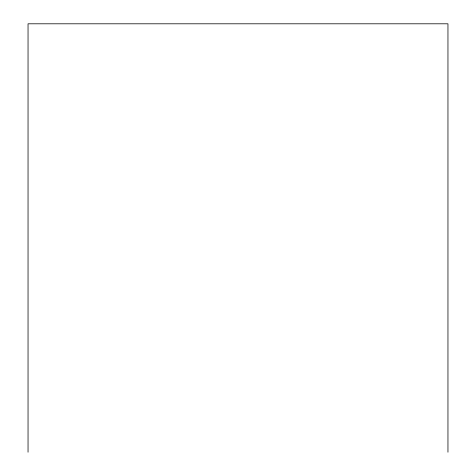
<?xml version="1.0" encoding="UTF-8"?>
<svg xmlns="http://www.w3.org/2000/svg" width="476" height="476" viewBox="0 0 476 476"><rect width="100%" height="100%" fill="white"/><g stroke="black" fill="none" stroke-linecap="round" stroke-linejoin="round"><path stroke-width="0.71" d="M447.958 452.2L447.958 23.8L28.042 23.8L28.042 452.2"/></g></svg>
